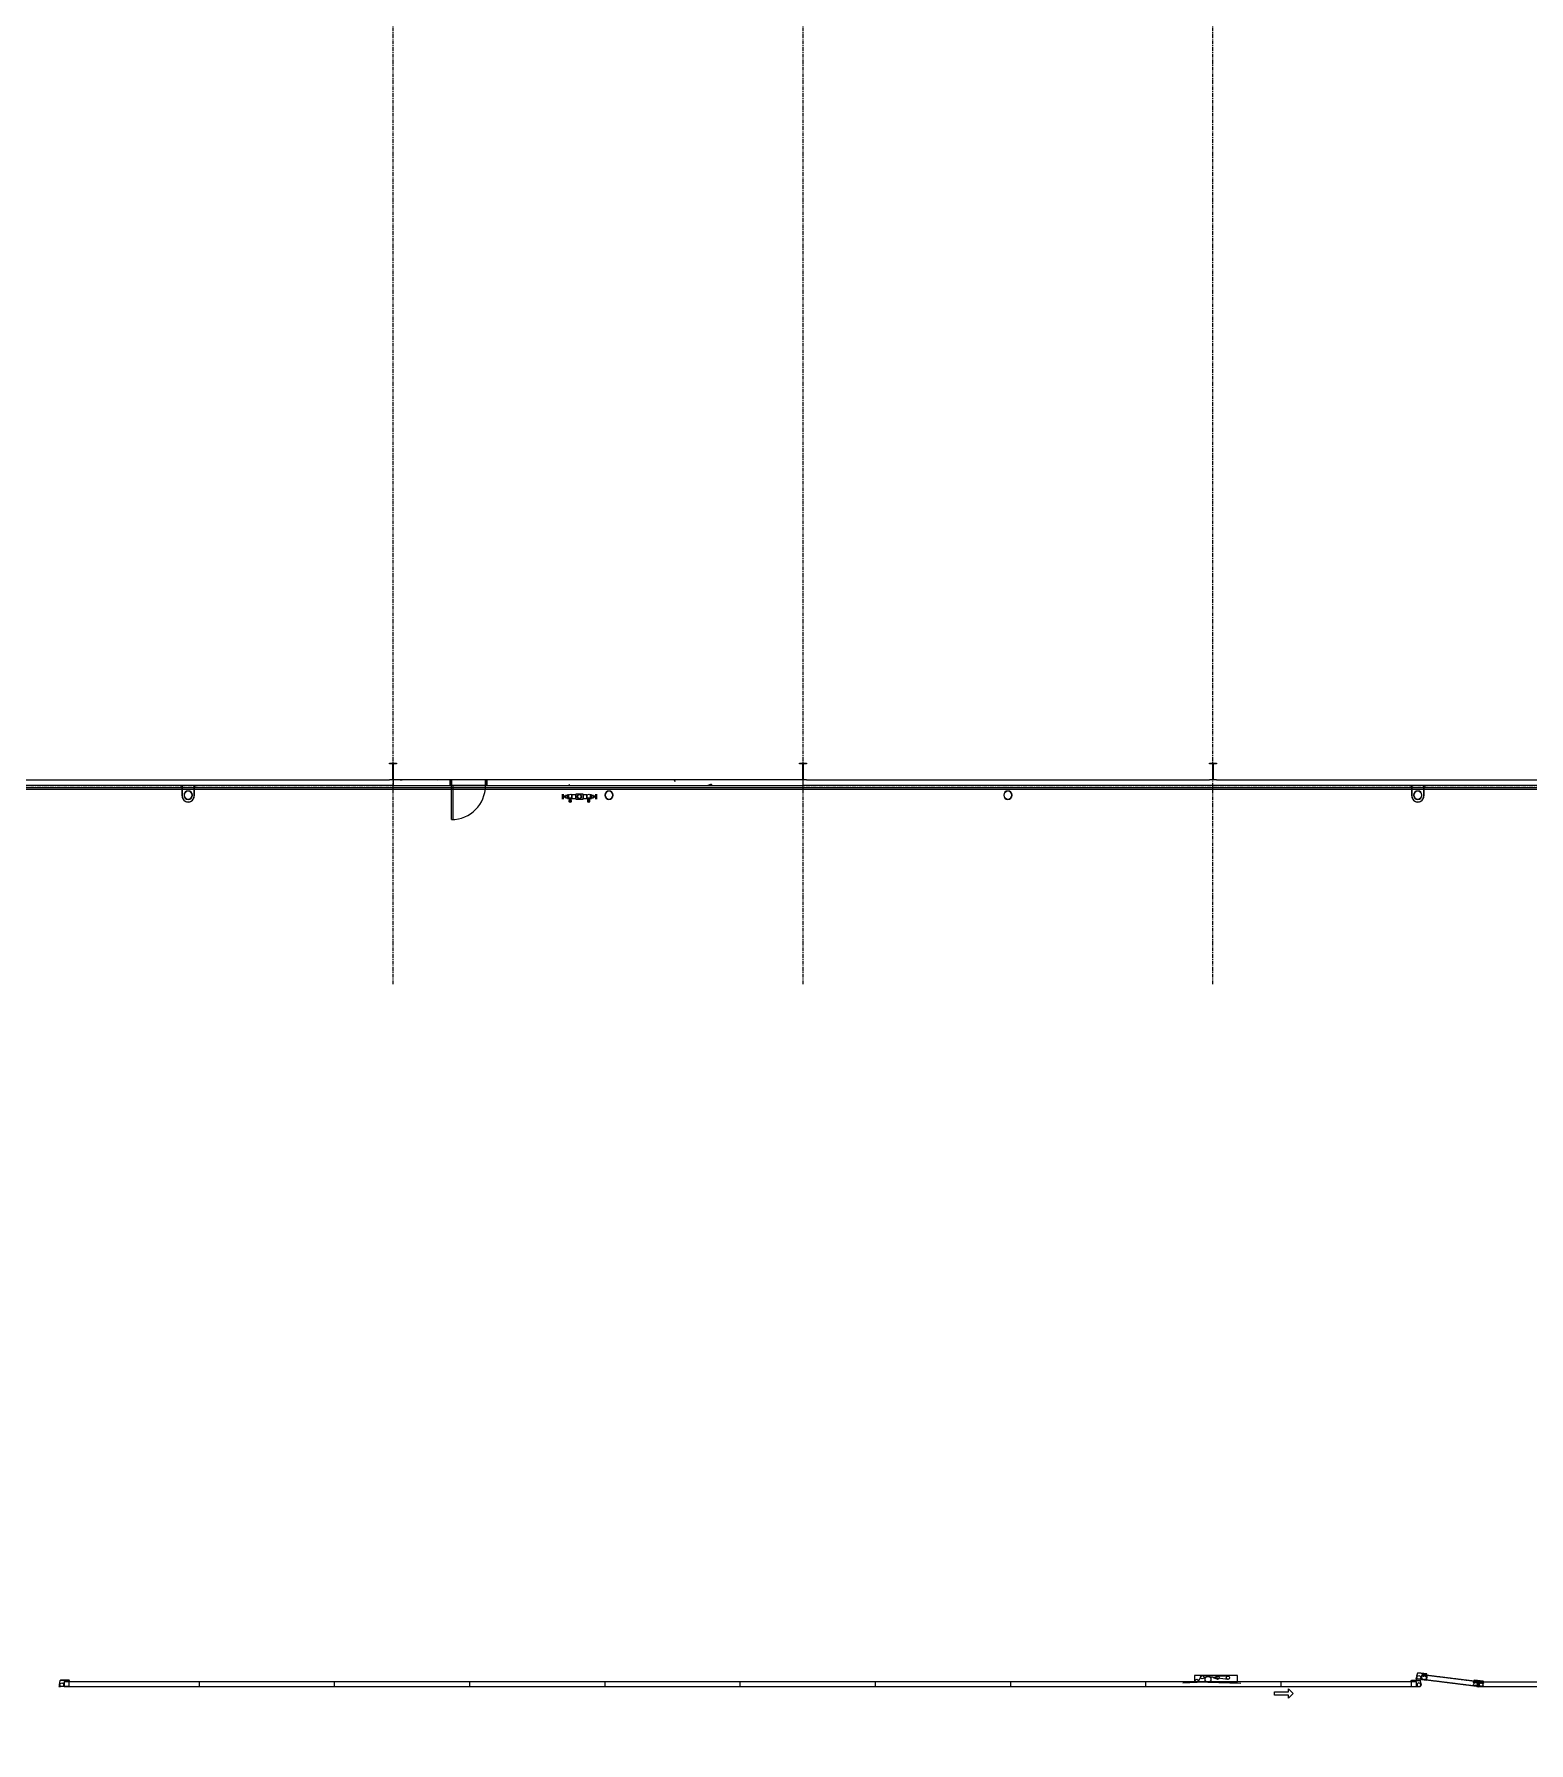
# Model space of a CAD drawing. Header units: millimetres. Extents: x -677815 to 406757, y -145898 to 39000.
# Drawn here: x 155369 to 195800, y -145898 to -99673 of the extents above; entities that cross this region are included whole.
import ezdxf

# ---------------------------------------------------------------- set-up
doc = ezdxf.new("R2010")
doc.units = ezdxf.units.MM
doc.header["$LTSCALE"] = 8
for name, pattern in [('Xref building Toll$0$Grid Line', [22.225, 12.7, -3.175, 3.175, -3.175]), ('Xref Conv Trash$0$CENTER', [7, 4, -1, 1, -1]), ('Xref Conv Trash$0$HIDDEN', [9.525, 6.35, -3.175]), ('Xref Conv Trash$0$PHANTOM', [2.5, 1.25, -0.25, 0.25, -0.25, 0.25, -0.25]), ('Xref Conv Trash$0$PHANTOM2', [31.75, 15.875, -3.175, 3.175, -3.175, 3.175, -3.175])]:
    doc.linetypes.add(name, pattern=pattern)
for name, color, linetype, lineweight in [('Xref building Toll$0$A-DOOR', 8, 'Continuous', 9), ('Xref building Toll$0$A-DOOR-HDLN', 8, 'Continuous', 9), ('Xref building Toll$0$A-GENM', 8, 'Continuous', 9), ('Xref building Toll$0$A-WALL', 8, 'Continuous', 9), ('Xref building Toll$0$A-WALL-PATT', 8, 'Continuous', 9), ('Xref building Toll$0$P-PIPE', 8, 'Continuous', 9), ('Xref building Toll$0$S-COLS', 8, 'Continuous', 9), ('Xref Conv Trash$0$Conv - Trash', 1, 'Continuous', 25)]:
    doc.layers.add(name, color=color, linetype=linetype, lineweight=lineweight)
doc.layers.add('Xref building Toll$0$S-GRID', color=8, linetype='Continuous')

# ---------------------------------------------------------------- blocks, each defined once
blk = doc.blocks.new('Xref Conv Trash$0$Set100r-1')
at = {"color": 0}
for p, q in [((-138, -137), (-138, -166)), ((-138, -137), (-136, -137)), ((-136, -137), (-136, -166)), ((-134, -3), (-134, -168)), ((-134, -3), (101, -3)), ((-134, -163), (104, -163)), ((-134, -168), (105, -168)), ((-134, -170), (105, -170)), ((101, -3), (126, -28)), ((104, -163), (107, -163)), ((104, -163), (104, -168)), ((126, -58), (107, -166)), ((123, -89), (109, -167)), ((121, -88), (124, -54)), ((123, -89), (126, -55)), ((126, -55), (124, -54)), ((126, -28), (126, -58))]:
    blk.add_line(p, q, dxfattribs=at)
blk.add_circle((67, -50), 50, dxfattribs=at)
for centre, radius, start, end in [((-134, -166), 4, 180, 270), ((-134, -166), 2, 180, 270), ((105, -166), 2, 270, 350), ((105, -166), 4, 270, 350)]:
    blk.add_arc(centre, radius, start, end, dxfattribs=at)
blk = doc.blocks.new('Xref Conv Trash$0$Het100r-1')
at = {"color": 0}
for p, q in [((-138, -137), (-138, -166)), ((-138, -137), (-136, -137)), ((-136, -137), (-136, -166)), ((-134, -3), (-134, -168)), ((-134, -3), (101, -3)), ((-134, -163), (104, -163)), ((-134, -168), (105, -168)), ((-134, -170), (105, -170)), ((101, -3), (126, -28)), ((104, -163), (107, -163)), ((104, -163), (104, -168)), ((105, -5), (113, -15)), ((106, -4), (115, -14)), ((145, 0), (107, 0)), ((116, -2), (107, -2)), ((126, -58), (107, -166)), ((123, -89), (109, -167)), ((115, -14), (113, -15)), ((114, -16), (116, -16)), ((116, -16), (116, 0)), ((116, -2), (136, -2)), ((121, -88), (124, -54)), ((123, -89), (126, -55)), ((126, -55), (124, -54)), ((126, -28), (126, -58)), ((127, -75), (136, -2)), ((145, -2), (136, -2)), ((146, -4), (137, -14)), ((137, -14), (139, -15)), ((147, -5), (139, -15))]:
    blk.add_line(p, q, dxfattribs=at)
blk.add_circle((67, -50), 50, dxfattribs=at)
for centre, radius, start, end in [((-134, -166), 4, 180, 270), ((-134, -166), 2, 180, 270), ((107, -3), 2.6, 90, 210), ((105, -166), 2, 270, 350), ((105, -166), 4, 270, 350), ((107, -3), 1, 90, 210), ((122, -75), 5, 291.6902, 352.6476), ((145, -3), 2.6, 330, 90), ((145, -3), 1, 330, 90)]:
    blk.add_arc(centre, radius, start, end, dxfattribs=at)
blk = doc.blocks.new('*U129')
blk.add_lwpolyline([(170, 4), (36746, 4), (36746, -128), (170, -128)], close=True)
at = {"xscale": -1}
blk.add_blockref('Xref Conv Trash$0$Het100r-1', (170, 4), dxfattribs=at)
blk.add_blockref('Xref Conv Trash$0$Set100r-1', (36746, 4))
blk = doc.blocks.new('Xref Conv Trash$0$trash drive')
at = {"layer": 'Xref Conv Trash$0$Conv - Trash', "linetype": 'Xref Conv Trash$0$PHANTOM2', "ltscale": 50}
for p, q in [((-416, 121), (-484, 0)), ((-371, 165), (323, 155)), ((-217, 145), (323, 66)), ((41, 66), (-67, 95)), ((41, 155), (-49, 157)), ((-522, -22), (-899, -41)), ((-217, -15), (670, -39))]:
    blk.add_line(p, q, dxfattribs=at)
at = {"layer": 'Xref Conv Trash$0$Conv - Trash'}
blk.add_lwpolyline([(-585, 0), (585, 0), (585, 170), (-585, 170)], close=True, dxfattribs=at)
for centre, radius in [((-522, 22), 44.5), ((-371, 121), 44.5), ((-217, 65), 80), ((41, 110), 44.5), ((323, 110), 44.5)]:
    blk.add_circle(centre, radius, dxfattribs=at)
blk = doc.blocks.new('*U123')
at = {"color": 0, "linetype": 'Continuous'}
blk.add_lwpolyline([(0, 0), (125, 125), (125, 42.5), (500, 42.5), (500, -42.5), (125, -42.5), (125, -125)], close=True, dxfattribs=at)
blk = doc.blocks.new('Xref Conv Trash$0$011')
at = {"color": 0}
blk.add_line((0, 0), (0, 0), dxfattribs=at)
blk.add_circle((0, 0), 5.5, dxfattribs=at)
blk = doc.blocks.new('Xref Conv Trash$0$A$C020D5D19')
at = {"color": 0}
for p, q in [((11, 12), (0, 12)), ((18, 12), (13, 12)), ((15, 17), (15, 24)), ((15, 10), (15, 14)), ((15, 7), (15, 0)), ((20, 12), (32, 12))]:
    blk.add_line(p, q, dxfattribs=at)
blk = doc.blocks.new('*U143')
for p, q in [((2755, 276), (38692, 1723)), ((2760, 144), (38697, 1591)), ((2760, 144), (38697, 1591)), ((38697, 1591), (38692, 1723)), ((2694, 270), (1190, 21)), ((1212, -109), (1190, 21)), ((1205, 20), (1341, 43)), ((2716, 140), (1212, -109)), ((1341, 43), (1359, -66)), ((2716, 140), (2694, 270)), ((2760, 144), (2755, 276)), ((1211, -90), (1359, -66))]:
    blk.add_line(p, q)
at = {"linetype": 'Xref Conv Trash$0$PHANTOM'}
for p, q in [((2760, 147), (38697, 1594)), ((2770, 274), (38677, 1720)), ((2679, 265), (1206, 21)), ((2715, 142), (1212, -107))]:
    blk.add_line(p, q, dxfattribs=at)
at = {"linetype": 'Xref Conv Trash$0$HIDDEN'}
for p, q in [((38678, 1722), (38692, 1717)), ((38678, 1720), (38692, 1714)), ((1204, 23), (1191, 15)), ((1205, 21), (1192, 13)), ((2680, 265), (2695, 262)), ((2681, 267), (2695, 264)), ((2768, 276), (2755, 270)), ((2769, 274), (2755, 268))]:
    blk.add_line(p, q, dxfattribs=at)
at = {"linetype": 'Continuous'}
for p, q in [((1194, 14), (1211, -90)), ((1207, 5), (1253, 13)), ((1281, 18), (1332, 26))]:
    blk.add_line(p, q, dxfattribs=at)
at = {"linetype": 'Xref Conv Trash$0$CENTER'}
for p, q in [((1229, 24), (1234, -10)), ((1304, 37), (1309, 5)), ((1218, -74), (1265, -66)), ((1242, -54), (1247, -84)), ((1295, -61), (1345, -53)), ((1317, -42), (1322, -72))]:
    blk.add_line(p, q, dxfattribs=at)
at = {"color": 0}
for p, q in [((2612, 104), (2613, 106)), ((2630, 98), (2612, 104)), ((2631, 99), (2613, 106)), ((2867, 138), (2632, 99)), ((2867, 136), (2632, 98)), ((2634, 155), (2648, 157)), ((2642, 150), (2640, 163)), ((2669, 243), (2651, 241)), ((2655, 237), (2654, 245)), ((2662, 227), (2658, 254)), ((2665, 247), (2666, 239)), ((2675, 166), (2666, 170)), ((2678, 159), (2675, 153)), ((2682, 163), (2678, 165)), ((2679, 161), (2681, 166)), ((2682, 168), (2685, 175)), ((2684, 162), (2695, 157)), ((2695, 267), (2722, 276)), ((2695, 267), (2696, 264)), ((2696, 264), (2722, 274)), ((2722, 276), (2750, 276)), ((2722, 274), (2750, 273)), ((2729, 223), (2722, 222)), ((2730, 231), (2724, 226)), ((2724, 226), (2725, 219)), ((2725, 219), (2732, 216)), ((2732, 202), (2726, 201)), ((2733, 210), (2727, 205)), ((2727, 205), (2729, 198)), ((2731, 225), (2729, 232)), ((2729, 198), (2736, 195)), ((2737, 228), (2730, 231)), ((2731, 225), (2730, 230)), ((2730, 223), (2732, 224)), ((2731, 221), (2731, 224)), ((2731, 224), (2731, 222)), ((2731, 221), (2732, 215)), ((2732, 216), (2738, 221)), ((2732, 219), (2732, 214)), ((2733, 224), (2740, 225)), ((2734, 205), (2733, 211)), ((2740, 207), (2733, 210)), ((2734, 205), (2733, 209)), ((2733, 202), (2735, 203)), ((2734, 204), (2735, 202)), ((2735, 200), (2734, 203)), ((2735, 201), (2736, 194)), ((2735, 198), (2736, 194)), ((2736, 203), (2743, 204)), ((2736, 195), (2741, 200)), ((2738, 221), (2737, 228)), ((2741, 200), (2740, 207)), ((2750, 276), (2750, 273)), ((2783, 262), (2801, 265)), ((2786, 267), (2787, 259)), ((2797, 181), (2789, 174)), ((2795, 249), (2790, 276)), ((2797, 188), (2792, 194)), ((2798, 261), (2797, 269)), ((2802, 186), (2798, 183)), ((2802, 183), (2799, 186)), ((2803, 181), (2808, 176)), ((2804, 188), (2813, 196)), ((2831, 188), (2844, 190)), ((2839, 182), (2836, 196)), ((2868, 138), (2882, 150)), ((2869, 137), (2883, 149)), ((2883, 149), (2882, 150))]:
    blk.add_line(p, q, dxfattribs=at)
at = {"color": 0, "linetype": 'Xref Conv Trash$0$HIDDEN'}
blk.add_line((2634, 104), (2861, 142), dxfattribs=at)
at = {"color": 0, "linetype": 'Continuous'}
for p, q in [((2683, 156), (2670, 162)), ((2675, 172), (2687, 166)), ((2720, 256), (2717, 246)), ((2717, 246), (2723, 238)), ((2730, 258), (2720, 256)), ((2723, 238), (2734, 240)), ((2732, 185), (2728, 176)), ((2728, 176), (2735, 168)), ((2737, 250), (2730, 258)), ((2742, 187), (2732, 185)), ((2734, 240), (2737, 250)), ((2735, 168), (2745, 170)), ((2749, 179), (2742, 187)), ((2745, 170), (2749, 179)), ((2801, 193), (2791, 183)), ((2798, 175), (2808, 185))]:
    blk.add_line(p, q, dxfattribs=at)
blk.add_lwpolyline([(2862, 137), (2838, 280), (2722, 276), (2611, 242), (2635, 100)], close=True, dxfattribs=at)
at = {"color": 0}
for points in [[(2720, 257), (2718, 257, 0.414214), (2712, 247), (2720, 198, 0.414214), (2729, 192), (2743, 194, 0.414214), (2750, 203), (2741, 253, 0.414214), (2732, 259), (2730, 259)], [(2728, 181, 0.48887), (2730, 171)], [(2749, 174, 0.48887), (2748, 184)]]:
    blk.add_lwpolyline(points, format="xyb", dxfattribs=at)
for centre in [(2641, 156), (2838, 189)]:
    blk.add_circle(centre, 5.5, dxfattribs=at)
for centre in [(2727, 248), (2739, 177)]:
    blk.add_circle(centre, 30.1)
at = {"color": 0, "linetype": 'Continuous'}
for centre, radius in [((2727, 248), 11.2), ((2727, 248), 9), ((2739, 177), 11.2), ((2739, 177), 9)]:
    blk.add_circle(centre, radius, dxfattribs=at)
at = {"linetype": 'Xref Conv Trash$0$HIDDEN'}
for centre, radius, start, end in [((38677, 1717), 5, 70.5041, 92.3055), ((38677, 1717), 2.5, 70.5041, 92.3055), ((1207, 19), 5, 99.4043, 121.2057), ((1207, 19), 2.5, 99.4043, 121.2057), ((2679, 262), 5, 77.6029, 99.4043), ((2679, 262), 2.5, 77.6029, 99.4043), ((2770, 272), 5, 92.3055, 114.1069), ((2770, 272), 2.5, 92.3055, 114.1069)]:
    blk.add_arc(centre, radius, start, end, dxfattribs=at)
at = {"color": 0}
for centre, radius, start, end in [((2631, 101), 3.5, 249.4043, 279.4043), ((2631, 101), 2, 249.4043, 279.4043), ((2659, 246), 5.5, 9.4043, 189.4043), ((2661, 238), 5.5, 189.4043, 9.4043), ((2731, 223), 2.7, 168.6483, 115.5484), ((2734, 203), 2.7, 168.6483, 115.5484), ((2791, 268), 5.5, 9.4043, 189.4043), ((2793, 260), 5.5, 189.4043, 9.4043), ((2866, 140), 2, 279.4043, 309.4043), ((2866, 140), 3.5, 279.4043, 309.4043)]:
    blk.add_arc(centre, radius, start, end, dxfattribs=at)
at = {"color": 0, "linetype": 'Continuous'}
for centre, start, end in [((2672, 167), 66.4043, 246.4043), ((2685, 161), 246.4043, 66.4043), ((2794, 179), 132.4043, 312.4043), ((2805, 189), 312.4043, 132.4043)]:
    blk.add_arc(centre, 5.5, start, end, dxfattribs=at)
at = {"linetype": 'Continuous'}
blk.add_arc((2727, 248), 30.1, 71.474, 127.3345, dxfattribs=at)
for name, p, rotation in [('Xref Conv Trash$0$Het100r-1', (38692, 1723), 2.305475252831544), ('Xref Conv Trash$0$011', (38582, 1620), 2.305475252831544), ('Xref Conv Trash$0$011', (38655, 1703), 2.305475252831544), ('Xref Conv Trash$0$011', (38658, 1623), 2.305475252831544), ('Xref Conv Trash$0$011', (2584, 234), 9.404277085880047), ('Xref Conv Trash$0$011', (2597, 154), 9.404277085880047), ('Xref Conv Trash$0$011', (2659, 246), 9.404277085880047), ('Xref Conv Trash$0$011', (2672, 167), 9.404277085880047)]:
    blk.add_blockref(name, p, dxfattribs=dict(rotation=rotation))
at = {"xscale": -1}
for name, p, rotation in [('Xref Conv Trash$0$011', (38580, 1700), 2.305475252831641), ('Xref Conv Trash$0$Het100r-1', (1190, 21), 9.404277085880057), ('Xref Conv Trash$0$011', (1231, 9), 9.404277085880057), ('Xref Conv Trash$0$011', (1306, 22), 9.404277085880057), ('Xref Conv Trash$0$011', (2793, 260), 2.305475252831641), ('Xref Conv Trash$0$011', (2797, 180), 2.305475252831641), ('Xref Conv Trash$0$011', (2870, 263), 2.305475252831641), ('Xref Conv Trash$0$011', (2873, 183), 2.305475252831641), ('Xref Conv Trash$0$011', (1244, -70), 9.404277085880057), ('Xref Conv Trash$0$011', (1319, -57), 9.404277085880057)]:
    blk.add_blockref(name, p, dxfattribs=dict(at, rotation=rotation))
at = {"color": 0, "linetype": 'Continuous', "rotation": 9.404277085880047}
for p in [(2714, 234), (2725, 163)]:
    blk.add_blockref('Xref Conv Trash$0$A$C020D5D19', p, dxfattribs=at)
blk = doc.blocks.new('Xref Conv Trash')
at = {"layer": 'Xref Conv Trash$0$Conv - Trash'}
for p, q in [((156182, -144378), (156182, -144246)), ((159840, -144378), (159840, -144246)), ((163497, -144378), (163497, -144246)), ((167155, -144378), (167155, -144246)), ((170813, -144378), (170813, -144246)), ((174470, -144378), (174470, -144246)), ((178128, -144378), (178128, -144246)), ((181785, -144378), (181785, -144246)), ((185443, -144378), (185443, -144246)), ((189101, -144378), (189101, -144246)), ((192758, -144378), (192758, -144246)), ((194459, -144246), (194459, -144378))]:
    blk.add_line(p, q, dxfattribs=at)
at = {"layer": 'Xref Conv Trash$0$Conv - Trash', "xscale": -1}
for name, p, rotation in [('*U143', (191695, -144212), 182.305475252836), ('*U129', (156013, -144373), 180)]:
    blk.add_blockref(name, p, dxfattribs=dict(at, rotation=rotation))
at = {"layer": 'Xref Conv Trash$0$Conv - Trash'}
blk.add_blockref('Xref Conv Trash$0$trash drive', (187338, -144246), dxfattribs=at)
at = {"layer": 'Xref Conv Trash$0$Conv - Trash', "rotation": 180}
blk.add_blockref('*U123', (189424, -144564), dxfattribs=at)
blk = doc.blocks.new('Xref building Toll$0$Toll Grids')
at = {"layer": 'Xref building Toll$0$S-GRID', "linetype": 'Xref building Toll$0$Grid Line'}
for p, q in [((165079, -125373.3), (165079, 36031.5)), ((176166, -125373.3), (176166, 36031.5)), ((187253, -125373.3), (187253, 36031.5)), ((-9195.8, -120000), (280997.7, -120000))]:
    blk.add_line(p, q, dxfattribs=at)
blk = doc.blocks.new('Xref building Toll$0$_SBA 1SWING SPDoor 01a - 920W x 2040H WD-1991709-MASTER GROUND FLOOR')
at = {"layer": 'Xref building Toll$0$A-DOOR'}
for p, q in [((460, 995), (420, 995)), ((420, 75), (420, 995)), ((460, 995), (460, 75)), ((-500, 75), (-500, 75)), ((-500, 75), (-500, -75)), ((-500, 75), (-460, 75)), ((-500, 75), (-460, 75)), ((-500, -75), (-500, 75)), ((-460, -75), (-460, 75)), ((-460, 75), (-460, 75)), ((-460, 75), (-460, -75)), ((460, 75), (420, 75)), ((460, 75), (460, -75)), ((500, 75), (460, 75)), ((460, 75), (460, 75)), ((460, 75), (500, 75)), ((460, -75), (460, 75)), ((500, -75), (500, 75)), ((500, 75), (500, 75)), ((500, 75), (500, -75)), ((-460, -75), (-500, -75)), ((-500, -75), (-500, -75)), ((-460, -75), (-500, -75)), ((-460, -75), (-460, -75)), ((460, -75), (500, -75)), ((460, -75), (460, -75)), ((500, -75), (460, -75)), ((500, -75), (500, -75))]:
    blk.add_line(p, q, dxfattribs=at)
blk.add_arc((460, 75), 920, 90, 180, dxfattribs=at)
at = {"layer": 'Xref building Toll$0$A-DOOR-HDLN'}
blk.add_line((-460, 75), (460, 75), dxfattribs=at)
blk = doc.blocks.new('Xref building Toll$0$DWP_Downpipe - 225mm-1363392-MASTER GROUND FLOOR')
at = {"layer": 'Xref building Toll$0$P-PIPE'}
for radius, start, end in [(113, 360, 180), (112, 0, 180), (113, 180, 360), (112, 180, 360), (107, 0, 180), (108, 0, 180), (107, 180, 0), (108, 180, 360)]:
    blk.add_arc((-34, 236), radius, start, end, dxfattribs=at)
blk = doc.blocks.new('Xref building Toll$0$IVS-GM-DownPipe Cover - DP 225mm-625296-MASTER GROUND FLOOR')
at = {"layer": 'Xref building Toll$0$A-GENM'}
for p, q in [((-165.5, 0), (-165.5, -272)), ((-165.5, -272), (-165.5, 0)), ((-162.5, -275), (-162.5, 0)), ((-162.5, 0), (-162.5, -275)), ((162.5, 0), (162.5, -275)), ((162.5, -275), (162.5, 0)), ((-165.5, -272), (-215.5, -272)), ((-215.5, -272), (-215.5, -275)), ((-215.5, -275), (-215.5, -272)), ((-215.5, -272), (-165.5, -272)), ((-215.5, -272), (-215.5, -272)), ((-215.5, -275), (-162.5, -275)), ((-162.5, -275), (-215.5, -275)), ((-215.5, -275), (-215.5, -275)), ((-165.5, -272), (-165.5, -272)), ((-162.5, -275), (-162.5, -275)), ((162.5, -275), (215.5, -275)), ((215.5, -275), (162.5, -275)), ((162.5, -275), (162.5, -275)), ((165.5, -272), (165.5, 0)), ((165.5, 0), (165.5, -272)), ((215.5, -272), (165.5, -272)), ((165.5, -272), (215.5, -272)), ((165.5, -272), (165.5, -272)), ((215.5, -275), (215.5, -272)), ((215.5, -272), (215.5, -275)), ((215.5, -272), (215.5, -272)), ((215.5, -275), (215.5, -275))]:
    blk.add_line(p, q, dxfattribs=at)
for radius, start in [(165.5, 360), (165.5, 0), (162.5, 0), (162.5, 0)]:
    blk.add_arc((0, 0), radius, start, 180, dxfattribs=at)
blk = doc.blocks.new('Xref building Toll$0$UB-Universal Beam-Column - C1_5_460UB67-1338435-MASTER GROUND FLOOR')
at = {"layer": 'Xref building Toll$0$S-COLS', "lineweight": 18}
for p, q in [((-95, 227), (95, 227)), ((-95, 214.3), (-95, 227)), ((-15.65, 214.3), (-95, 214.3)), ((-4.25, -202.9), (-4.25, 202.9)), ((4.25, 202.9), (4.25, -202.9)), ((95, 214.3), (15.65, 214.3)), ((95, 227), (95, 214.3)), ((-95, -214.3), (-15.65, -214.3)), ((-95, -227), (-95, -214.3)), ((95, -227), (-95, -227)), ((15.65, -214.3), (95, -214.3)), ((95, -214.3), (95, -227))]:
    blk.add_line(p, q, dxfattribs=at)
at = {"layer": 'Xref building Toll$0$S-COLS'}
for p, q in [((-95, 227), (-95, 227)), ((-95, 214.3), (-95, 214.3)), ((95, 227), (95, 227)), ((95, 214.3), (95, 214.3)), ((-95, -214.3), (-95, -214.3)), ((-95, -227), (-95, -227)), ((95, -214.3), (95, -214.3)), ((95, -227), (95, -227))]:
    blk.add_line(p, q, dxfattribs=at)
at = {"layer": 'Xref building Toll$0$S-COLS', "lineweight": 18}
for centre, start, end in [((-15.65, 202.9), 360, 90), ((15.65, 202.9), 90, 180), ((-15.65, -202.9), 270, 360), ((15.65, -202.9), 180, 270)]:
    blk.add_arc(centre, 11.4, start, end, dxfattribs=at)
blk = doc.blocks.new('Xref building Toll$0$FIRE_HYDRANT_2593 - FIRE_HYDRANT_2593-1213494-MASTER GROUND FLOOR')
at = {"layer": 'Xref building Toll$0$A-GENM'}
for p, q in [((-113, 285), (-130, 285)), ((-130, 215), (-113, 215)), ((-55, 280), (-113, 280)), ((-113, 220), (-55, 220)), ((70, 460), (-70, 460)), ((-70, 450), (-70, 450)), ((-70, 450), (-70, 450)), ((-70, 440), (70, 440)), ((-70, 100), (-70, -100)), ((-70, 100), (70, 100)), ((70, 100), (-70, 100)), ((-50, 325), (-50, 299)), ((50, 325), (-50, 325)), ((-50, 325), (50, 325)), ((0, 299), (-50, 299)), ((-50, 299), (0, 299)), ((-50, 201), (-50, 100)), ((0, 201), (-50, 201)), ((-50, 201), (0, 201)), ((50, 100), (-50, 100)), ((-50, 100), (50, 100)), ((-30, 380), (-30, 325)), ((30, 380), (-30, 380)), ((-30, 380), (30, 380)), ((-30, 325), (30, 325)), ((30, 325), (-30, 325)), ((-10, 450), (-10, 380)), ((-10, 450), (10, 450)), ((10, 450), (-10, 450)), ((10, 380), (-10, 380)), ((-10, 380), (10, 380)), ((0, 299), (50, 299)), ((50, 299), (0, 299)), ((0, 201), (50, 201)), ((50, 201), (0, 201)), ((10, 380), (10, 450)), ((30, 325), (30, 380)), ((50, 299), (50, 325)), ((50, 100), (50, 201)), ((70, 450), (70, 450)), ((70, 450), (70, 450)), ((70, -100), (70, 100)), ((-113, -215), (-130, -215)), ((-130, -285), (-113, -285)), ((-55, -220), (-113, -220)), ((-113, -280), (-55, -280)), ((-70, -100), (70, -100)), ((70, -100), (-70, -100)), ((70, -440), (-70, -440)), ((-70, -450), (-70, -450)), ((-70, -450), (-70, -450)), ((-70, -460), (70, -460)), ((-50, -100), (-50, -201)), ((-50, -100), (50, -100)), ((50, -100), (-50, -100)), ((0, -201), (-50, -201)), ((-50, -201), (0, -201)), ((-50, -299), (-50, -325)), ((-50, -299), (0, -299)), ((0, -299), (-50, -299)), ((50, -325), (-50, -325)), ((-50, -325), (50, -325)), ((-30, -325), (-30, -380)), ((-30, -325), (30, -325)), ((30, -325), (-30, -325)), ((30, -380), (-30, -380)), ((-30, -380), (30, -380)), ((-10, -380), (-10, -450)), ((10, -380), (-10, -380)), ((-10, -380), (10, -380)), ((-10, -450), (10, -450)), ((10, -450), (-10, -450)), ((50, -201), (0, -201)), ((0, -201), (50, -201)), ((0, -299), (50, -299)), ((50, -299), (0, -299)), ((10, -450), (10, -380)), ((30, -380), (30, -325)), ((50, -201), (50, -100)), ((50, -325), (50, -299)), ((70, -450), (70, -450)), ((70, -450), (70, -450))]:
    blk.add_line(p, q, dxfattribs=at)
at = {"layer": 'Xref building Toll$0$A-GENM', "flags": 128}
for points in [[(-70, 460), (-38, 460), (29, 460), (69, 460), (70, 460)], [(70, 460), (38, 460), (-29, 460), (-69, 460), (-70, 460)], [(70, 440), (38, 440), (-29, 440), (-69, 440), (-70, 440)], [(-70, 440), (-38, 440), (29, 440), (69, 440), (70, 440)], [(-50, 201), (-68, 266), (-50, 299)], [(50, 299), (68, 234), (50, 201)], [(-70, -440), (-38, -440), (29, -440), (69, -440), (70, -440)], [(70, -440), (38, -440), (-29, -440), (-69, -440), (-70, -440)], [(70, -460), (38, -460), (-29, -460), (-69, -460), (-70, -460)], [(-70, -460), (-38, -460), (29, -460), (69, -460), (70, -460)], [(-50, -299), (-68, -234), (-50, -201)], [(50, -201), (68, -266), (50, -299)]]:
    blk.add_lwpolyline(points, dxfattribs=at)
at = {"layer": 'Xref building Toll$0$A-GENM'}
for centre, radius, start, end in [((0, 0), 60, 0, 180), ((0, 0), 60, 180, 360), ((0, 0), 50, 0, 180), ((0, 0), 50, 0, 180), ((0, 0), 50, 180, 360), ((0, 0), 50, 180, 360), ((0, 450), 10, 360, 180), ((0, 450), 10, 0, 180), ((0, 450), 10, 180, 360), ((0, 450), 10, 180, 360), ((0, -450), 10, 360, 180), ((0, -450), 10, 0, 180), ((0, -450), 10, 180, 360), ((0, -450), 10, 180, 360)]:
    blk.add_arc(centre, radius, start, end, dxfattribs=at)
for centre, major_axis, start_param, end_param in [((-130, 250), (0, 35), 0, 3.141593), ((-130, 250), (0, 35), 3.141593, 6.283185), ((-113, 250), (0, 35), 0, 3.141593), ((-113, 250), (0, 30), 0, 3.141593), ((-113, 250), (0, 35), 3.141593, 6.283185), ((-113, 250), (0, 30), 3.141593, 6.283185), ((-55, 250), (0, 30), 0, 3.141593), ((-55, 250), (0, 30), 3.141593, 6.283185), ((-130, -250), (0, 35), 0, 3.141593), ((-130, -250), (0, 35), 3.141593, 6.283185), ((-113, -250), (0, 35), 0, 3.141593), ((-113, -250), (0, 30), 0, 3.141593), ((-113, -250), (0, 35), 3.141593, 6.283185), ((-113, -250), (0, 30), 3.141593, 6.283185), ((-55, -250), (0, 30), 0, 3.141593), ((-55, -250), (0, 30), 3.141593, 6.283185)]:
    blk.add_ellipse(centre, major_axis=major_axis, ratio=0.5, start_param=start_param, end_param=end_param, dxfattribs=at)
for points in [[(60, 0), (60, 3), (59, 8), (59, 13), (58, 16), (57, 18), (57, 20), (56, 22), (54, 25), (53, 28), (52, 31), (50, 33), (48, 36), (45, 40), (40, 45), (34, 50), (27, 53), (22, 56), (18, 57), (14, 59), (9, 59), (5, 60), (0, 60), (-5, 60), (-11, 59), (-17, 58), (-22, 56), (-26, 54), (-30, 52), (-35, 49), (-40, 45), (-45, 40), (-48, 36), (-49, 34), (-50, 32), (-52, 31), (-53, 28), (-54, 25), (-56, 22), (-57, 20), (-57, 18), (-58, 16), (-59, 13), (-59, 8), (-60, 3), (-60, 0)], [(-60, 0), (-60, -3), (-59, -8), (-59, -13), (-58, -16), (-57, -18), (-57, -20), (-56, -22), (-54, -25), (-53, -28), (-52, -31), (-50, -33), (-48, -36), (-45, -40), (-40, -45), (-34, -50), (-28, -53), (-22, -56), (-18, -57), (-14, -58), (-9, -59), (-5, -60), (0, -60), (5, -60), (11, -59), (17, -58), (22, -56), (26, -54), (30, -52), (35, -49), (40, -45), (45, -40), (48, -36), (49, -34), (50, -32), (52, -31), (53, -28), (54, -25), (56, -22), (57, -20), (57, -18), (58, -16), (59, -13), (59, -8), (60, -3), (60, 0)]]:
    blk.add_open_spline(points, degree=3, knots=[0, 0, 0, 0, 0.045455, 0.068182, 0.079545, 0.090909, 0.102273, 0.113636, 0.136364, 0.159091, 0.170455, 0.181818, 0.204545, 0.227273, 0.272727, 0.318182, 0.363636, 0.386364, 0.409091, 0.431818, 0.454545, 0.477273, 0.5, 0.522727, 0.545455, 0.590909, 0.613636, 0.636364, 0.659091, 0.681818, 0.727273, 0.772727, 0.795455, 0.806818, 0.818182, 0.829545, 0.840909, 0.863636, 0.886364, 0.897727, 0.909091, 0.920455, 0.931818, 0.954545, 1, 1, 1, 1], dxfattribs=at)
blk = doc.blocks.new('Xref building Toll$0$building block 28092016')
at = {"layer": 'Xref building Toll$0$A-WALL-PATT', "lineweight": 9}
h = blk.add_hatch(dxfattribs=at)
h.set_pattern_fill('FP_1', color=256, style=0, pattern_type=2)
h.set_pattern_definition([(50, (714549.7, -811512), (3643.68, -318.78), [381, -4191]), (355, (714549.7, -811512), (-704.86, 3821.136), [304.8, -3352.8]), (100.451, (714853.3, -811538.5), (2938.85, 3502.33), [323.8, -3561.8]), (46.184, (714549.7, -810496), (5421.58, -840.86), [571.5, -6286.5]), (96.636, (715001.5, -810566), (4748.05, 4948.55), [485.7, -5342.7]), (351.184, (714549.7, -810496), (4748.1, 4948.5), [457.2, -5029.2]), (21, (715057.7, -810750), (3032.29, -2045.304), [381, -4191]), (326, (715057.7, -810750), (1236.04, 3683.76), [304.8, -3352.8]), (71.451, (715310.3, -810920.4), (4268.34, 1638.425), [323.8, -3561.8]), (37.5, (714549.7, -811512), (61.772, 1691.101), [167.64, -3144.52, 167.64, -3235.96, -3365.5]), (37.5, (714549.7, -811512), (61.772, 1691.101), [-6715.76, 167.64, -3197.86]), (7.5, (714549.7, -811512), (1336.393, 2003.611), [167.64, -1772.92, 167.64, -3068.32, -1282.7]), (7.5, (714549.7, -811512), (1336.393, 2003.611), [-5176.52, 167.64, -1115.06]), (327.5, (713416.8, -811512), (2711.818, -114.579), [167.64, -1102.36, 167.64, -3794.76, -5257.8]), (327.5, (713416.8, -811512), (2711.818, -114.579), [-5232.4, 167.64, -5090.16]), (317.5, (712908.8, -811512), (2962.586, 508.533), [167.64, -1483.36, 167.64, -2463.8, -3733.8]), (317.5, (712908.8, -811512), (2962.586, 508.533), [-4282.44, 167.64, -3566.16])])
h.paths.add_polyline_path([(898716, -791499), (898716, -791349), (887629, -791349), (887629, -791499), (895408, -791499)], flags=0)
at = {"layer": 'Xref building Toll$0$A-WALL'}
for p, q in [((876542, -791349), (887534, -791349)), ((898811, -791349), (909708, -791349)), ((909898, -791349), (920795, -791349)), ((887629, -791499), (876542, -791499)), ((920890, -791499), (898716, -791499))]:
    blk.add_line(p, q, dxfattribs=at)
at = {"layer": 'Xref building Toll$0$A-WALL', "lineweight": 18}
for p, q in [((887629, -791349), (887629, -791499)), ((898621, -791349), (887724, -791349)), ((898716, -791499), (898716, -791349)), ((722456, -791593), (992644, -791593)), ((992615, -791564), (722485, -791564)), ((887629, -791499), (898716, -791499))]:
    blk.add_line(p, q, dxfattribs=at)
at = {"layer": 'Xref building Toll$0$A-DOOR', "rotation": 180}
blk.add_blockref('Xref building Toll$0$_SBA 1SWING SPDoor 01a - 920W x 2040H WD-1991709-MASTER GROUND FLOOR', (889668, -791424), dxfattribs=at)
at = {"layer": 'Xref building Toll$0$A-GENM'}
for name, p, rotation in [('Xref building Toll$0$IVS-GM-DownPipe Cover - DP 225mm-625296-MASTER GROUND FLOOR', (882085, -791780), 180), ('Xref building Toll$0$FIRE_HYDRANT_2593 - FIRE_HYDRANT_2593-1213494-MASTER GROUND FLOOR', (892668, -791799), 90), ('Xref building Toll$0$IVS-GM-DownPipe Cover - DP 225mm-625296-MASTER GROUND FLOOR', (915346, -791780), 180)]:
    blk.add_blockref(name, p, dxfattribs=dict(at, rotation=rotation))
at = {"layer": 'Xref building Toll$0$P-PIPE'}
for p in [(882119, -791996), (893502, -791996), (904293, -791996), (915380, -791996)]:
    blk.add_blockref('Xref building Toll$0$DWP_Downpipe - 225mm-1363392-MASTER GROUND FLOOR', p, dxfattribs=at)
at = {"layer": 'Xref building Toll$0$S-COLS'}
for p in [(887629, -791122), (898716, -791122), (909803, -791122)]:
    blk.add_blockref('Xref building Toll$0$UB-Universal Beam-Column - C1_5_460UB67-1338435-MASTER GROUND FLOOR', p, dxfattribs=at)
blk = doc.blocks.new('Xref building Toll')
for name, p in [('Xref building Toll$0$Toll Grids', (0, 0)), ('Xref building Toll$0$building block 28092016', (-722550, 671499))]:
    blk.add_blockref(name, p)

msp = doc.modelspace()

# ---------------------------------------------------------------- block references
for name in ['Xref building Toll', 'Xref Conv Trash']:
    msp.add_blockref(name, (0, 0))

doc.saveas('drawing.dxf')
